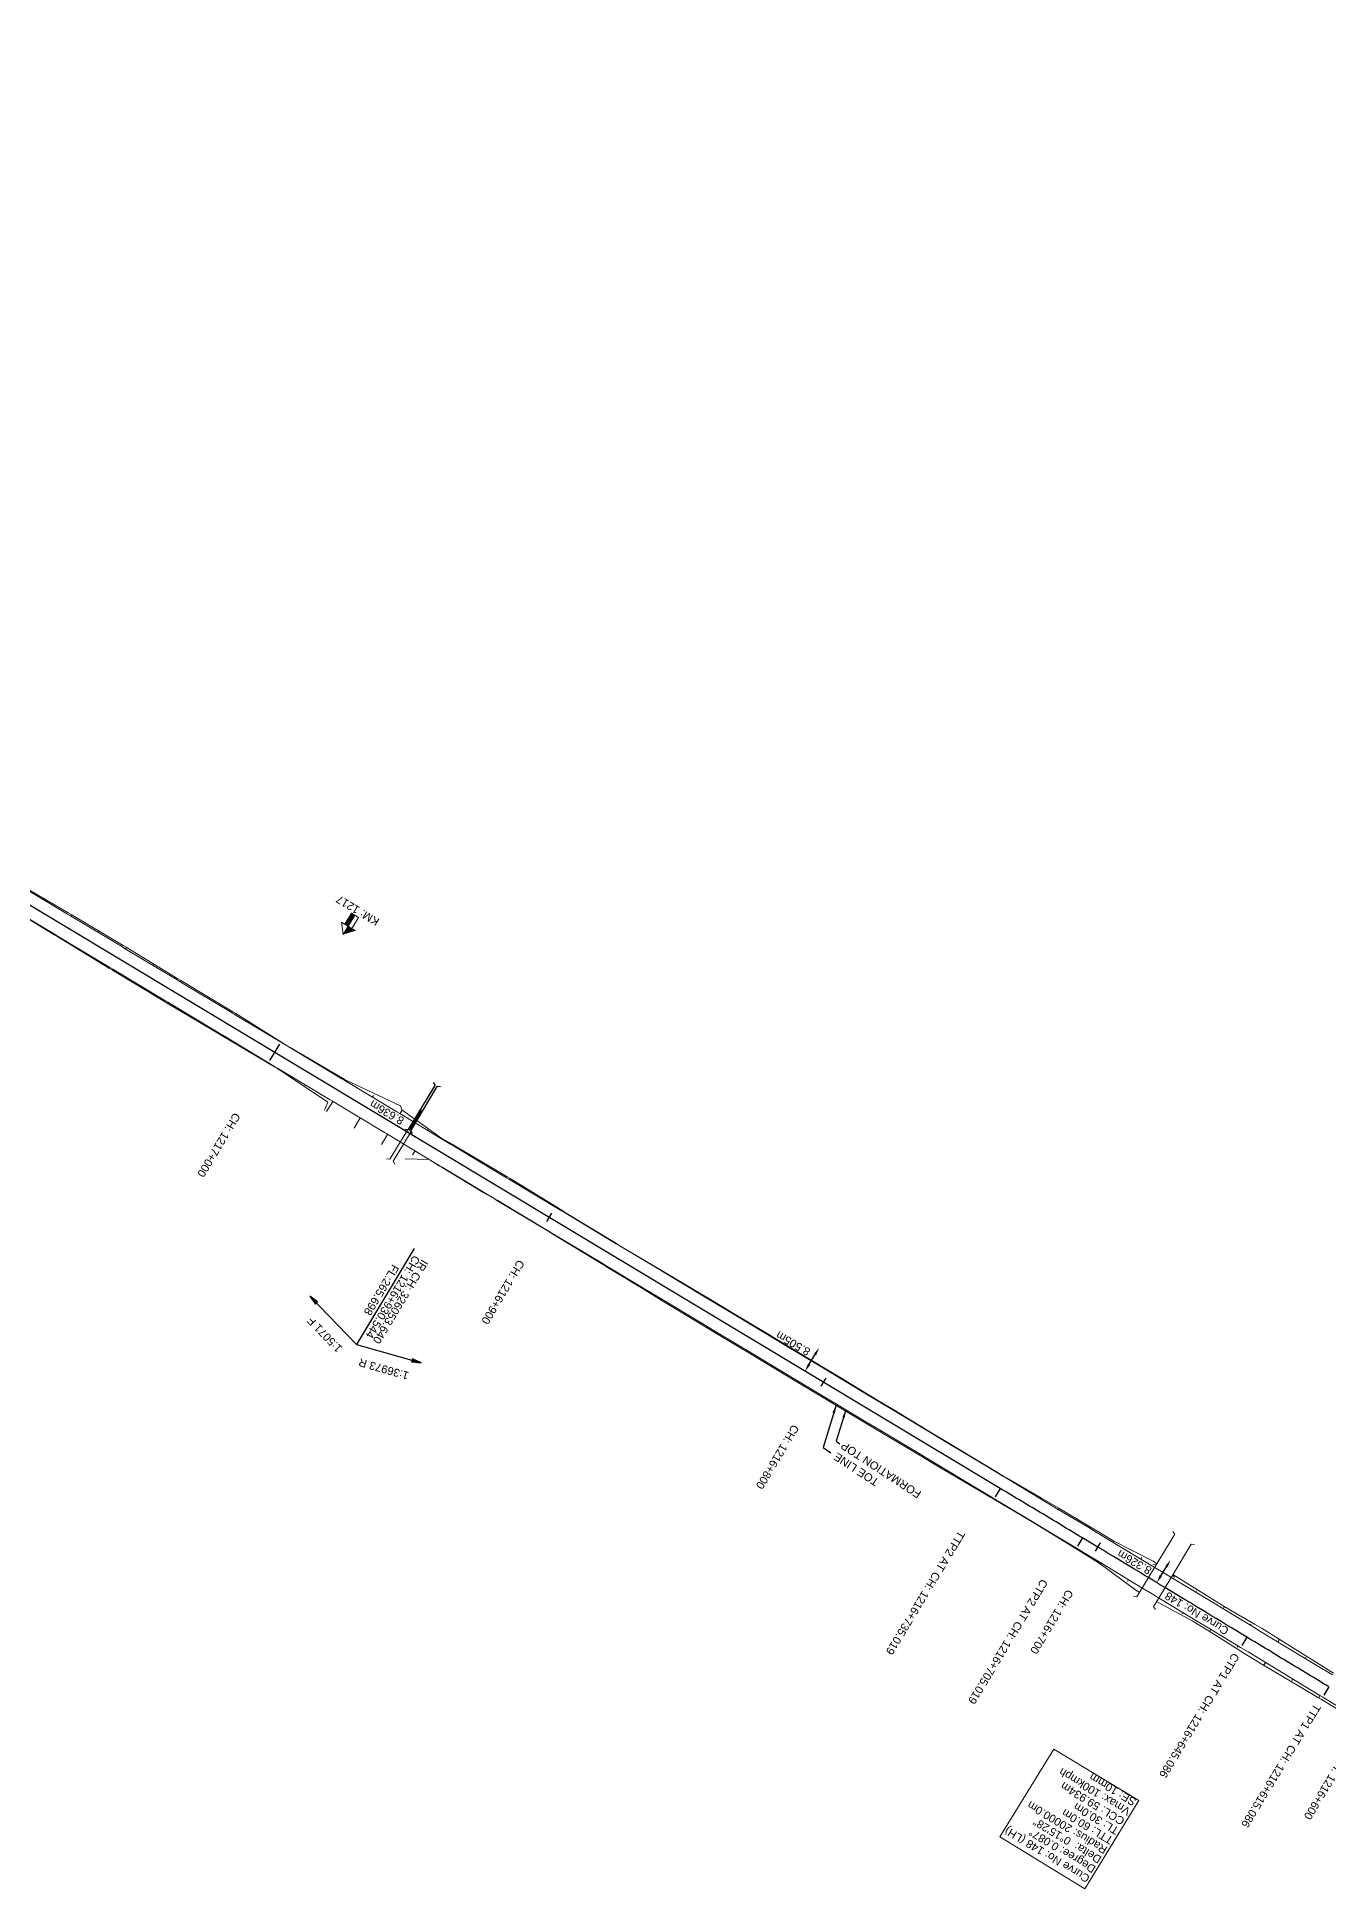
# Model space of a CAD drawing. Header units: metres. Extents: x 618805 to 628804, y 3390925 to 3396999.
# Drawn here: x 623083 to 623486, y 3394111 to 3394689 of the extents above; entities that cross this region are included whole.
import ezdxf
from ezdxf.enums import TextEntityAlignment as Align

# ---------------------------------------------------------------- set-up
doc = ezdxf.new("R2010")
doc.units = ezdxf.units.M
doc.header["$MEASUREMENT"] = 0
doc.layers.get('Defpoints').update_dxf_attribs({"lineweight": 0})
for name, color, linetype, lineweight in [('C-ALIG-LABL-DG', 1, 'Continuous', 25), ('C-ALIG-LABL-DG-MARK', 1, 'Continuous', 25), ('Km post', 1, 'Continuous', 13), ('Proposed Curve_Details', 10, 'Continuous', 0), ('PROPOSED DFCC TOE LINE', 239, 'Continuous', 0), ('PROPOSED DFCC TRACK', 1, 'Continuous', 0), ('PROPOSED FORMATION LINE - PLAN', 187, 'Continuous', 0), ('PROPOSED GRADES IN PLAN', 10, 'Continuous', 0)]:
    doc.layers.add(name, color=color, linetype=linetype, lineweight=lineweight)
doc.layers.add('Dimension', color=10, linetype='Continuous')
doc.styles.add('ARIAL', font='arial.ttf')
doc.styles.get("Standard").update_dxf_attribs({"font": 'arial.ttf'})
doc.styles.add('Style-Arial', font='arial.ttf')
doc.dimstyles.new('ISO-25', dxfattribs={"dimtxt": 2.5, "dimasz": 2.5, "dimexe": 1.25, "dimexo": 0.625, "dimtad": 1, "dimtxsty": 'Standard', "dimcen": 2.5, "dimadec": 0, "dimazin": 0, "dimtfac": 1, "dimtmove": 0, "dimatfit": 3, "dimfxl": 1, "dimarcsym": 0})
doc.dimstyles.get("Standard").update_dxf_attribs({"dimtxt": 2.5, "dimasz": 2.5, "dimexe": 0.18, "dimexo": 0.0625, "dimgap": 0.09, "dimtad": 0, "dimtih": 1, "dimtoh": 1, "dimdec": 3, "dimzin": 0, "dimdsep": 46, "dimtxsty": 'Standard', "dimcen": 0.09, "dimadec": 0, "dimazin": 0, "dimtfac": 1, "dimtdec": 3, "dimtofl": 0, "dimtmove": 0, "dimatfit": 3, "dimfxl": 1, "dimtolj": 1, "dimtzin": 0, "dimarcsym": 0})

# ---------------------------------------------------------------- blocks, each defined once
blk = doc.blocks.new('*D314')
at = {"layer": 'Defpoints', "color": 0, "transparency": 16777216}
for p in [(623326.81, 3394279.7), (623326.81, 3394279.7), (623322.42, 3394272.42)]:
    blk.add_point(p, dxfattribs=at)
at = {"layer": 'Dimension', "color": 0, "lineweight": -2, "transparency": 16777216}
blk.add_line((623323.71, 3394274.56), (623325.52, 3394277.56), dxfattribs=at)
at = {"layer": 'Dimension', "color": 0, "transparency": 16777216}
for points in [[(623325.16, 3394277.77), (623325.87, 3394277.34), (623326.81, 3394279.7)], [(623323.35, 3394274.77), (623324.07, 3394274.34), (623322.42, 3394272.42)]]:
    blk.add_solid(points, dxfattribs=at)
at = {"layer": 'Dimension', "color": 0, "lineweight": 0, "transparency": 16777216, "insert": (623318.69, 3394281.06), "char_height": 2.5, "attachment_point": 5, "rotation": 150, "style": 'Style-Arial'}
blk.add_mtext('\\A1;8.505m', dxfattribs=at)
blk = doc.blocks.new('TerminatorOpen_0.5')
at = {"color": 0, "linetype": 'ByBlock', "lineweight": -2}
for q in [(-1, 0.25), (-1, 0), (-1, -0.25)]:
    blk.add_line((0, 0), q, dxfattribs=at)
blk = doc.blocks.new('*D315')
at = {"layer": 'Defpoints', "color": 0, "transparency": 16777216}
for p in [(623202.88, 3394354.33), (623202.88, 3394354.33), (623198.43, 3394346.93)]:
    blk.add_point(p, dxfattribs=at)
at = {"layer": 'Dimension', "color": 0, "lineweight": -2, "transparency": 16777216}
blk.add_line((623199.72, 3394349.07), (623201.6, 3394352.18), dxfattribs=at)
at = {"layer": 'Dimension', "color": 0, "transparency": 16777216}
for points in [[(623201.24, 3394352.4), (623201.95, 3394351.97), (623202.88, 3394354.33)], [(623199.36, 3394349.28), (623200.08, 3394348.85), (623198.43, 3394346.93)]]:
    blk.add_solid(points, dxfattribs=at)
at = {"layer": 'Dimension', "color": 0, "lineweight": 0, "transparency": 16777216, "insert": (623191.79, 3394353.23), "char_height": 2.5, "attachment_point": 5, "rotation": 150, "style": 'Style-Arial'}
blk.add_mtext('\\A1;8.636m', dxfattribs=at)
blk = doc.blocks.new('*D276')
at = {"layer": 'Defpoints', "color": 0, "transparency": 16777216}
for p in [(623436.57, 3394213.48), (623436.57, 3394213.48), (623432.28, 3394206.34)]:
    blk.add_point(p, dxfattribs=at)
at = {"layer": 'Dimension', "color": 0, "lineweight": -2, "transparency": 16777216}
blk.add_line((623433.57, 3394208.48), (623435.28, 3394211.33), dxfattribs=at)
at = {"layer": 'Dimension', "color": 0, "transparency": 16777216}
for points in [[(623434.93, 3394211.55), (623435.64, 3394211.12), (623436.57, 3394213.48)], [(623433.21, 3394208.7), (623433.92, 3394208.27), (623432.28, 3394206.34)]]:
    blk.add_solid(points, dxfattribs=at)
at = {"layer": 'Dimension', "color": 0, "lineweight": 0, "transparency": 16777216, "insert": (623425.28, 3394212.75), "char_height": 2.5, "attachment_point": 5, "rotation": 150, "style": 'Style-Arial'}
blk.add_mtext('\\A1;8.326m', dxfattribs=at)
blk = doc.blocks.new('Tick Hor')
blk.add_lwpolyline([(-0.5, 0), (0.5, 0)])
blk = doc.blocks.new('Direction')
h = blk.add_hatch(color=256)
h.dxf.hatch_style = 1
h.paths.add_polyline_path([(-5.54, 0), (-4.75, -0.13), (-4.75, 0.13)])
blk.add_lwpolyline([(-5.54, 0), (-4.75, -0.13), (-4.75, 0.13)], close=True)
blk.add_lwpolyline([(0, 0), (-5.54, 0)])
blk = doc.blocks.new('KM Post')
at = {"layer": 'Km post', "lineweight": 13}
h = blk.add_hatch(color=256, dxfattribs=at)
h.paths.add_polyline_path([(-0.11, -9.66), (1.51, -9.66), (1.51, -4.55), (-0.11, -4.55)])
h.paths.add_polyline_path([(-0.11, -4.55), (-0.11, -0.76), (-3.47, -4.55)])
for p, q in [((3.01, -4.55), (-3.47, -4.55)), ((-0.11, -9.66), (-0.11, -0.76)), ((3.01, -4.55), (-0.11, -0.76))]:
    blk.add_line(p, q, dxfattribs=at)
blk.add_lwpolyline([(1.51, -4.55), (1.51, -9.66), (-1.74, -9.66), (-1.74, -4.55)], dxfattribs=at)

msp = doc.modelspace()

# ---------------------------------------------------------------- linework, layer by layer
for p, q in [((623198.5544, 3394347.9082), (623206.8589, 3394361.7066)), ((623199.2402, 3394347.4963), (623207.5473, 3394361.299))]:
    msp.add_line(p, q)
for points in [[(623206.2757, 3394362.5846), (623206.858, 3394361.7079)], [(623208.5959, 3394361.2082), (623207.5473, 3394361.299)], [(623197.5064, 3394348.0056), (623198.5544, 3394347.9082)], [(623199.8179, 3394346.6147), (623199.241, 3394347.495)]]:
    msp.add_lwpolyline(points)
at = {"layer": 'C-ALIG-LABL-DG-MARK', "color": 1, "linetype": 'Continuous', "lineweight": 25}
for p, q in [((623383.3956, 3394235.7723), (623381.8503, 3394233.2009)), ((623409.1057, 3394220.313), (623407.5585, 3394217.7428)), ((623460.4074, 3394189.326), (623458.8524, 3394186.7604)), ((623486.0555, 3394173.764), (623484.4986, 3394171.1996))]:
    msp.add_line(p, q, dxfattribs=at)
at = {"layer": 'Proposed Curve_Details'}
msp.add_lwpolyline([(623426.7263, 3394138.2363), (623409.8367, 3394110.6504), (623383.2317, 3394126.9436), (623400.1517, 3394154.2879)], close=True, dxfattribs=at)
at = {"layer": 'PROPOSED DFCC TOE LINE', "lineweight": 0, "flags": 128}
for points in [[(623075.9439, 3394425.1945), (623092.2866, 3394415.6273), (623093.1992, 3394415.08), (623109.4647, 3394405.3844), (623110.3752, 3394404.8337), (623126.5673, 3394395.0191), (623127.4826, 3394394.473), (623143.7096, 3394384.7166), (623144.6211, 3394384.1643), (623160.6475, 3394374.0797), (623161.5763, 3394373.5505), (623177.9023, 3394363.9644), (623178.8228, 3394363.4213), (623196.0423, 3394355.3246), (623196.5215, 3394354.0447), (623200.5235, 3394351.18)], [(623172.2865, 3394353.9588), (623173.4057, 3394356.482), (623157.6174, 3394366.9626), (623156.7079, 3394367.5242), (623140.4143, 3394377.1641), (623139.4983, 3394377.7088), (623123.2338, 3394387.4029), (623122.318, 3394387.9481), (623106.0776, 3394397.6823), (623105.1696, 3394398.2373), (623089.0001, 3394408.0926), (623088.092, 3394408.6474), (623071.9214, 3394418.501)], [(623201.1761, 3394350.7129), (623208.9915, 3394345.1185), (623212.154, 3394343.3071), (623213.0827, 3394342.7752), (623226.2193, 3394334.9582), (623229.3637, 3394333.1065), (623230.2816, 3394332.5669), (623246.4176, 3394322.6793), (623247.3308, 3394322.1094), (623263.484, 3394312.2505), (623264.4095, 3394311.7012), (623276.2428, 3394304.679), (623281.6093, 3394301.4943), (623293.4339, 3394294.4577), (623298.7716, 3394291.225), (623310.5799, 3394284.1476), (623315.9184, 3394280.9301), (623327.7093, 3394273.8238), (623333.0479, 3394270.6062), (623344.8249, 3394263.5082), (623350.1775, 3394260.2826), (623361.9624, 3394253.1975), (623367.3082, 3394249.9609), (623379.074, 3394242.8001), (623384.4129, 3394239.5957), (623385.3636, 3394239.0457), (623396.3147, 3394232.7099), (623401.7272, 3394229.5771), (623411.257, 3394223.8853), (623413.5222, 3394222.5098), (623418.8952, 3394219.31), (623431.1783, 3394213.0099), (623432.3278, 3394212.2443)], [(623426.9364, 3394203.2843), (623425.7096, 3394203.9484), (623414.6129, 3394212.2034), (623409.3059, 3394215.5078), (623407.0506, 3394216.8976), (623397.6303, 3394222.7643), (623392.2856, 3394226.0075), (623381.3909, 3394232.4349), (623380.4449, 3394232.9929), (623375.0816, 3394236.1567), (623363.2182, 3394243.1549), (623357.8403, 3394246.3383), (623346.0457, 3394253.4072), (623340.6848, 3394256.6189), (623328.8891, 3394263.6858), (623323.542, 3394266.8893), (623311.7324, 3394273.9645), (623306.3854, 3394277.168), (623294.5758, 3394284.2432), (623289.2422, 3394287.4825), (623277.4894, 3394294.6387), (623272.1595, 3394297.8842), (623260.4067, 3394305.0404), (623259.4875, 3394305.6002), (623243.3232, 3394315.4407), (623242.4052, 3394316.0027), (623226.1958, 3394325.7679), (623225.2776, 3394326.3072), (623222.131, 3394328.1552), (623209.0268, 3394336.0261), (623208.1209, 3394336.596), (623205.0549, 3394338.5678), (623197.5033, 3394338.7879)], [(623437.3217, 3394208.9061), (623448.0432, 3394202.246), (623453.323, 3394198.925), (623462.8528, 3394193.3493), (623465.2076, 3394191.9705), (623470.5289, 3394188.7189), (623482.1888, 3394181.4045), (623487.4848, 3394178.1056)], [(623494.599, 3394163.3064), (623483.6853, 3394169.8482), (623482.7922, 3394170.376), (623477.421, 3394173.5502), (623465.5633, 3394180.5327), (623460.2752, 3394183.8346), (623457.9646, 3394185.2839), (623448.6135, 3394191.1447), (623443.3049, 3394194.4127), (623432.2182, 3394200.4247)]]:
    msp.add_lwpolyline(points, dxfattribs=at)
at = {"layer": 'PROPOSED DFCC TOE LINE', "linetype": 'Continuous', "lineweight": 0, "flags": 128}
for points in [[(623084.4741, 3394419.785), (623084.5666, 3394419.9388)], [(623093.0455, 3394414.6341), (623093.2833, 3394415.0298)], [(623089.1823, 3394408.2056), (623089.0837, 3394408.0416)], [(623101.6168, 3394409.4831), (623101.7449, 3394409.6963)], [(623097.7536, 3394403.0546), (623097.6882, 3394402.9458)], [(623110.1881, 3394404.3321), (623110.459, 3394404.7829)], [(623106.3249, 3394397.9036), (623106.1616, 3394397.632)], [(623118.7594, 3394399.1812), (623118.8851, 3394399.3903)], [(623114.8962, 3394392.7527), (623114.8176, 3394392.6218)], [(623127.3308, 3394394.0302), (623127.5665, 3394394.4225)], [(623123.4676, 3394387.6017), (623123.3179, 3394387.3528)], [(623135.9021, 3394388.8793), (623136.0194, 3394389.0745)], [(623132.0389, 3394382.4508), (623131.9734, 3394382.3418)], [(623144.4734, 3394383.7283), (623144.7041, 3394384.1121)], [(623140.6102, 3394377.2998), (623140.4987, 3394377.1142)], [(623153.0447, 3394378.5773), (623153.1072, 3394378.6813)], [(623161.6161, 3394373.4264), (623161.6608, 3394373.5008)], [(623149.1435, 3394372.0855), (623149.1054, 3394372.0221)], [(623170.236, 3394368.3563), (623170.2846, 3394368.4372)], [(623157.7529, 3394366.9979), (623157.6991, 3394366.9084)], [(623178.7587, 3394363.1245), (623178.912, 3394363.3794)], [(623166.3242, 3394361.8469), (623166.1815, 3394361.6096)], [(623174.8955, 3394356.696), (623172.9946, 3394353.5328)], [(623187.33, 3394357.9735), (623187.6692, 3394358.5379)], [(623183.4668, 3394351.545), (623181.5634, 3394348.3776)], [(623195.9014, 3394352.8225), (623196.6014, 3394353.9875)], [(623192.0382, 3394346.394), (623190.1322, 3394343.2225)], [(623204.4727, 3394347.6716), (623204.6159, 3394347.9098)], [(623200.6095, 3394341.2431), (623199.8577, 3394339.9921)], [(623213.044, 3394342.5206), (623213.1669, 3394342.7251)], [(623209.1808, 3394336.0921), (623209.1108, 3394335.9757)], [(623221.6153, 3394337.3697), (623221.688, 3394337.4905)], [(623217.7521, 3394330.9412), (623217.7177, 3394330.8839)], [(623230.1867, 3394332.2187), (623230.3652, 3394332.5157)], [(623238.758, 3394327.0677), (623238.825, 3394327.1792)], [(623226.3235, 3394325.7902), (623226.2797, 3394325.7174)], [(623247.3293, 3394321.9168), (623247.4144, 3394322.0584)], [(623234.8701, 3394320.5981), (623234.8454, 3394320.557)], [(623255.9006, 3394316.7658), (623255.9255, 3394316.8072)], [(623243.4661, 3394315.4883), (623243.4069, 3394315.3898)], [(623251.9931, 3394310.2635), (623251.9487, 3394310.1897)], [(623264.472, 3394311.6149), (623264.4938, 3394311.6512)], [(623260.6088, 3394305.1864), (623260.4904, 3394304.9895)], [(623273.0685, 3394306.5058), (623273.0937, 3394306.5478)], [(623269.1059, 3394299.912), (623269.0318, 3394299.7886)], [(623281.6146, 3394301.3129), (623281.6935, 3394301.4442)], [(623277.7514, 3394294.8844), (623277.5731, 3394294.5878)], [(623290.2365, 3394296.2461), (623290.2871, 3394296.3303)], [(623286.2186, 3394289.5602), (623286.1145, 3394289.387)], [(623298.7573, 3394291.011), (623298.8556, 3394291.1747)], [(623294.8941, 3394284.5825), (623294.6599, 3394284.1928)], [(623307.3808, 3394285.9469), (623307.433, 3394286.0338)], [(623315.8999, 3394280.7091), (623316.0023, 3394280.8795)], [(623303.3518, 3394279.2425), (623303.2382, 3394279.0535)], [(623324.5192, 3394275.6379), (623324.5671, 3394275.7176)], [(623312.0367, 3394274.2806), (623311.8165, 3394273.9142)], [(623333.0426, 3394270.4072), (623333.1318, 3394270.5556)], [(623320.5014, 3394268.9522), (623320.3948, 3394268.7748)], [(623329.1794, 3394263.9787), (623328.9731, 3394263.6355)], [(623341.6552, 3394265.325), (623341.6965, 3394265.3937)], [(623337.651, 3394258.6619), (623337.5514, 3394258.4962)], [(623350.1852, 3394260.1053), (623350.2615, 3394260.2322)], [(623346.322, 3394253.6768), (623346.1297, 3394253.3568)], [(623358.7942, 3394255.017), (623358.8319, 3394255.0796)], [(623354.8003, 3394248.3709), (623354.7072, 3394248.2161)], [(623367.3279, 3394249.8033), (623367.3919, 3394249.9099)], [(623363.4647, 3394243.3748), (623363.3026, 3394243.1051)], [(623375.9168, 3394244.6816), (623375.9344, 3394244.7109)], [(623371.976, 3394238.124), (623371.9159, 3394238.0241)], [(623384.4705, 3394239.5014), (623384.4977, 3394239.5466)], [(623384.4706, 3394239.5014), (623384.4978, 3394239.5465)], [(623380.6073, 3394233.073), (623380.5293, 3394232.9432)], [(623393.0417, 3394234.3501), (623393.0982, 3394234.4441)], [(623393.0422, 3394234.3498), (623393.0987, 3394234.4438)], [(623401.6127, 3394229.1975), (623401.8109, 3394229.5272)], [(623401.6138, 3394229.1969), (623401.812, 3394229.5265)], [(623389.1601, 3394227.8919), (623389.1421, 3394227.862)], [(623410.1825, 3394224.0416), (623410.2899, 3394224.2202)], [(623410.1844, 3394224.0405), (623410.2919, 3394224.219)], [(623397.7479, 3394222.77), (623397.7133, 3394222.7125)], [(623406.3151, 3394217.6156), (623406.2582, 3394217.5211)], [(623418.7509, 3394218.8815), (623418.9821, 3394219.2654)], [(623418.752, 3394218.8808), (623418.9834, 3394219.2647)], [(623414.8802, 3394212.4575), (623414.6917, 3394212.1448)], [(623427.3154, 3394213.7167), (623427.6088, 3394214.2034)], [(623427.3168, 3394213.7158), (623427.6105, 3394214.2025)], [(623423.4423, 3394207.2942), (623423.0969, 3394206.7216)], [(623444.439, 3394203.375), (623444.6829, 3394203.7785)], [(623444.4402, 3394203.3743), (623444.6842, 3394203.7776)], [(623440.5588, 3394196.9567), (623440.3186, 3394196.5595)], [(623452.9967, 3394198.1987), (623453.4065, 3394198.8761)], [(623452.9981, 3394198.1979), (623453.4082, 3394198.8751)], [(623449.114, 3394191.782), (623448.6967, 3394191.0925)], [(623461.5515, 3394193.0172), (623461.796, 3394193.4209)], [(623461.5532, 3394193.0162), (623461.7979, 3394193.4197)], [(623470.1044, 3394187.8317), (623470.611, 3394188.6674)], [(623470.1056, 3394187.831), (623470.6125, 3394188.6665)], [(623457.6658, 3394186.6023), (623457.4174, 3394186.1924)], [(623478.6546, 3394182.6431), (623478.8696, 3394182.9974)], [(623478.6551, 3394182.6428), (623478.8702, 3394182.9971)], [(623466.2155, 3394181.4187), (623465.6479, 3394180.4829)], [(623474.7636, 3394176.2314), (623474.514, 3394175.8202)], [(623483.3117, 3394171.0428), (623482.8767, 3394170.3261)]]:
    msp.add_lwpolyline(points, dxfattribs=at)
at = {"layer": 'PROPOSED DFCC TRACK', "color": 12, "linetype": 'Continuous', "lineweight": 30}
msp.add_line((623383.3963, 3394235.7719), (618808.4252, 3396985.1128), dxfattribs=at)
at = {"layer": 'PROPOSED DFCC TRACK', "linetype": 'Continuous'}
for p, q in [((623192.7303, 3394338.6182), (623198.3333, 3394347.9288)), ((623193.759, 3394338.0003), (623199.3619, 3394347.3106))]:
    msp.add_line(p, q, dxfattribs=at)
at = {"layer": 'PROPOSED DFCC TRACK', "color": 12, "linetype": 'Continuous', "lineweight": 30, "flags": 128}
for points in [[(623383.3956, 3394235.7723), (618809.1553, 3396984.674)], [(623409.1057, 3394220.313), (623408.2766, 3394220.8121), (623407.4474, 3394221.3112), (623406.6183, 3394221.8102), (623405.7891, 3394222.3091), (623404.9599, 3394222.8081), (623404.1307, 3394223.307), (623403.3014, 3394223.8058), (623402.4721, 3394224.3047), (623401.6428, 3394224.8035), (623400.8135, 3394225.3023), (623399.9842, 3394225.801), (623399.1549, 3394226.2997), (623398.3255, 3394226.7984), (623397.4962, 3394227.2971), (623396.6668, 3394227.7958), (623395.8374, 3394228.2944), (623395.008, 3394228.793), (623394.1786, 3394229.2916), (623393.3492, 3394229.7902), (623392.5197, 3394230.2888), (623391.6903, 3394230.7873), (623390.8609, 3394231.2859), (623390.0314, 3394231.7844), (623389.2019, 3394232.2829), (623388.3725, 3394232.7814), (623387.543, 3394233.2799), (623386.7135, 3394233.7784), (623385.884, 3394234.2769), (623385.0546, 3394234.7754), (623384.2251, 3394235.2739), (623383.3956, 3394235.7723)], [(623409.1057, 3394220.313), (623408.2766, 3394220.8121), (623407.4474, 3394221.3112), (623406.6183, 3394221.8102), (623405.7891, 3394222.3091), (623404.9599, 3394222.8081), (623404.1307, 3394223.307), (623403.3014, 3394223.8058), (623402.4721, 3394224.3047), (623401.6428, 3394224.8035), (623400.8135, 3394225.3023), (623399.9842, 3394225.801), (623399.1549, 3394226.2997), (623398.3255, 3394226.7984), (623397.4962, 3394227.2971), (623396.6668, 3394227.7958), (623395.8374, 3394228.2944), (623395.008, 3394228.793), (623394.1786, 3394229.2916), (623393.3492, 3394229.7902), (623392.5197, 3394230.2888), (623391.6903, 3394230.7873), (623390.8609, 3394231.2859), (623390.0314, 3394231.7844), (623389.2019, 3394232.2829), (623388.3725, 3394232.7814), (623387.543, 3394233.2799), (623386.7135, 3394233.7784), (623385.884, 3394234.2769), (623385.0546, 3394234.7754), (623384.2251, 3394235.2739), (623383.3956, 3394235.7723)], [(623486.0555, 3394173.764), (623485.2282, 3394174.2662), (623484.401, 3394174.7684), (623483.5738, 3394175.2706), (623482.7465, 3394175.7728), (623481.9193, 3394176.275), (623481.092, 3394176.7772), (623480.2648, 3394177.2794), (623479.4375, 3394177.7816), (623478.6103, 3394178.2837), (623477.783, 3394178.7859), (623476.9557, 3394179.288), (623476.1284, 3394179.7901), (623475.3012, 3394180.2922), (623474.4738, 3394180.7943), (623473.6465, 3394181.2964), (623472.8192, 3394181.7984), (623471.9919, 3394182.3005), (623471.1645, 3394182.8025), (623470.3371, 3394183.3044), (623469.5098, 3394183.8064), (623468.6824, 3394184.3083), (623467.8549, 3394184.8102), (623467.0275, 3394185.3121), (623466.2001, 3394185.814), (623465.3726, 3394186.3158), (623464.5451, 3394186.8176), (623463.7176, 3394187.3193), (623462.8901, 3394187.821), (623462.0625, 3394188.3227), (623461.2349, 3394188.8244), (623460.4074, 3394189.326)], [(623486.0555, 3394173.764), (623485.2282, 3394174.2662), (623484.401, 3394174.7684), (623483.5738, 3394175.2706), (623482.7465, 3394175.7728), (623481.9193, 3394176.275), (623481.092, 3394176.7772), (623480.2648, 3394177.2794), (623479.4375, 3394177.7816), (623478.6103, 3394178.2837), (623477.783, 3394178.7859), (623476.9557, 3394179.288), (623476.1284, 3394179.7901), (623475.3012, 3394180.2922), (623474.4738, 3394180.7943), (623473.6465, 3394181.2964), (623472.8192, 3394181.7984), (623471.9919, 3394182.3005), (623471.1645, 3394182.8025), (623470.3371, 3394183.3044), (623469.5098, 3394183.8064), (623468.6824, 3394184.3083), (623467.8549, 3394184.8102), (623467.0275, 3394185.3121), (623466.2001, 3394185.814), (623465.3726, 3394186.3158), (623464.5451, 3394186.8176), (623463.7176, 3394187.3193), (623462.8901, 3394187.821), (623462.0625, 3394188.3227), (623461.2349, 3394188.8244), (623460.4074, 3394189.326)]]:
    msp.add_lwpolyline(points, dxfattribs=at)
at = {"layer": 'PROPOSED DFCC TRACK', "linetype": 'Continuous', "flags": 128}
for points in [[(623191.6823, 3394338.7155), (623192.7303, 3394338.6182)], [(623194.3371, 3394337.1181), (623193.7602, 3394337.9984)], [(623432.1163, 3394211.8928), (623426.0897, 3394201.8772), (623425.0417, 3394201.9746)], [(623437.2574, 3394208.7993), (623431.2307, 3394198.7837), (623431.838, 3394197.924)]]:
    msp.add_lwpolyline(points, dxfattribs=at)
at = {"layer": 'PROPOSED DFCC TRACK', "color": 12, "linetype": 'Continuous', "lineweight": 30, "flags": 128}
msp.add_lwpolyline([(623460.4074, 3394189.326, 0.00074917), (623409.1057, 3394220.313)], format="xyb", dxfattribs=at)
msp.add_lwpolyline([(623460.4074, 3394189.326, 0.00074917), (623409.1057, 3394220.313)], format="xyb", dxfattribs=at)
at = {"layer": 'PROPOSED DFCC TRACK', "color": 7, "linetype": 'Continuous', "flags": 128}
for points in [[(623437.2832, 3394222.3484), (623437.8904, 3394221.4887), (623432.1163, 3394211.8928), (623431.0683, 3394211.9901)], [(623444.0754, 3394218.2613), (623443.0315, 3394218.3952), (623437.2574, 3394208.7993), (623437.8646, 3394207.9396)]]:
    msp.add_lwpolyline(points, dxfattribs=at)
at = {"layer": 'PROPOSED DFCC TRACK', "color": 12, "linetype": 'Continuous', "lineweight": 30}
msp.add_arc((613094.3321, 3377085.3942), 20000, 58.78144284, 58.9531555, dxfattribs=at)
at = {"layer": 'PROPOSED FORMATION LINE - PLAN', "lineweight": 0, "flags": 128}
for points in [[(623487.12, 3394177.5047), (623481.7868, 3394180.7423), (623470.0213, 3394187.8821), (623464.6893, 3394191.1156), (623462.3561, 3394192.5298), (623452.9138, 3394198.249), (623447.5783, 3394201.4774), (623436.7099, 3394208.0469), (623435.7957, 3394208.599), (623430.4603, 3394211.8202), (623418.6674, 3394218.9319), (623413.3107, 3394222.1586), (623411.0404, 3394223.5254), (623401.5292, 3394229.2478), (623396.1703, 3394232.4697), (623385.3279, 3394238.9862), (623384.3865, 3394239.5519), (623379.0494, 3394242.7593), (623367.2439, 3394249.8538), (623361.8874, 3394253.0728), (623350.1012, 3394260.1557), (623344.7447, 3394263.3748), (623332.9586, 3394270.4576), (623327.6159, 3394273.6683), (623315.8159, 3394280.7596), (623310.4733, 3394283.9703), (623298.6733, 3394291.0615), (623293.3246, 3394294.2758), (623281.5306, 3394301.3634), (623276.182, 3394304.5777), (623264.388, 3394311.6653), (623263.4655, 3394312.2197), (623247.2453, 3394321.9672), (623246.3228, 3394322.5216), (623230.1027, 3394332.2692), (623229.1901, 3394332.8176), (623226.0624, 3394334.6972), (623212.96, 3394342.5711), (623212.0429, 3394343.1223), (623208.9198, 3394344.9991), (623195.8174, 3394352.873), (623194.9002, 3394353.4242), (623178.6747, 3394363.1749), (623177.7587, 3394363.7255), (623161.5321, 3394373.4768), (623160.616, 3394374.0274), (623144.3894, 3394383.7788), (623143.4759, 3394384.3278), (623127.2468, 3394394.0807), (623126.3333, 3394394.6297), (623110.1041, 3394404.3826), (623109.1921, 3394404.9307), (623092.9615, 3394414.6845), (623092.0494, 3394415.2326), (623075.8188, 3394424.9864)], [(623494.9912, 3394163.9523), (623484.1146, 3394170.5554), (623483.2279, 3394171.0937), (623477.895, 3394174.3311), (623466.1316, 3394181.4696), (623460.8012, 3394184.7021), (623458.4689, 3394186.1159), (623449.03, 3394191.8328), (623443.6966, 3394195.0601), (623432.8322, 3394201.6271), (623431.9184, 3394202.179), (623426.585, 3394205.3989), (623414.7965, 3394212.508), (623409.4418, 3394215.7335), (623407.1724, 3394217.0998), (623397.6641, 3394222.8204), (623392.3062, 3394226.0418), (623381.4647, 3394232.5577), (623380.5233, 3394233.1234), (623375.1862, 3394236.3308), (623363.3807, 3394243.4253), (623358.0242, 3394246.6443), (623346.238, 3394253.7272), (623340.8815, 3394256.9463), (623329.0954, 3394264.0292), (623323.7527, 3394267.2398), (623311.9527, 3394274.3311), (623306.6101, 3394277.5418), (623294.8101, 3394284.633), (623289.4614, 3394287.8473), (623277.6674, 3394294.9349), (623272.3187, 3394298.1492), (623260.5248, 3394305.2368), (623259.6023, 3394305.7912), (623243.3821, 3394315.5388), (623242.4596, 3394316.0931), (623226.2395, 3394325.8407), (623225.3269, 3394326.3891), (623222.1992, 3394328.2687), (623209.0968, 3394336.1426), (623208.1796, 3394336.6938), (623205.0566, 3394338.5706), (623191.9542, 3394346.4445), (623191.037, 3394346.9957), (623174.8115, 3394356.7464), (623173.8954, 3394357.297), (623157.6689, 3394367.0484), (623156.7528, 3394367.5989), (623140.5262, 3394377.3503), (623139.6127, 3394377.8993), (623123.3836, 3394387.6522), (623122.4701, 3394388.2012), (623106.2409, 3394397.9541), (623105.3288, 3394398.5022), (623089.0983, 3394408.256), (623088.1862, 3394408.8042), (623071.9556, 3394418.558)]]:
    msp.add_lwpolyline(points, dxfattribs=at)

# ---------------------------------------------------------------- block references
at = {"layer": 'C-ALIG-LABL-DG', "color": 1, "linetype": 'Continuous', "lineweight": 25}
for p, xscale, yscale, zscale, rotation in [((623156.7213, 3394371.9928), 6.000000000000001, 6.000000000000001, 6.000000000000001, 238.9961273615629), ((623242.4346, 3394320.4832), 3, 3, 3, 238.9961273615629), ((623328.1478, 3394268.9736), 3, 3, 3, 238.9961273615629), ((623413.8547, 3394217.4534), 3.000000000000004, 3.000000000000004, 3.000000000000004, 238.937274569809)]:
    msp.add_blockref('Tick Hor', p, dxfattribs=dict(at, xscale=xscale, yscale=yscale, zscale=zscale, rotation=rotation))

# ---------------------------------------------------------------- texts
at = {"layer": 'C-ALIG-LABL-DG', "color": 1, "lineweight": 25, "style": 'ARIAL'}
for s, rotation, p in [('CH: 1217+000', 238.9961274, (623144.0881, 3394353.3975)), ('CH: 1216+900', 239.123596, (623232.8178, 3394307.4608)), ('CH: 1216+800', 239.123596, (623318.5311, 3394255.9512)), ('CH: 1216+700', 239.123596, (623404.2246, 3394204.439)), ('CH: 1216+600', 239.123596, (623489.7239, 3394152.6762))]:
    msp.add_text(s, height=2.5, rotation=rotation, dxfattribs=at).set_placement(p)
at = {"layer": 'C-ALIG-LABL-DG', "color": 1, "style": 'ARIAL'}
for s, rotation, p in [('TTP2 AT CH: 1216+735.019', 238.9961274, (623370.3679, 3394222.8218)), ('CTP2 AT CH: 1216+705.019', 238.9531555, (623396.2649, 3394207.7049)), ('CTP1 AT CH: 1216+645.086', 238.7814579, (623456.0979, 3394184.6068)), ('TTP1 AT CH: 1216+615.086', 238.738486, (623481.5317, 3394168.7212))]:
    msp.add_text(s, height=2.5, rotation=rotation, dxfattribs=at).set_placement(p)
at = {"layer": 'Proposed Curve_Details', "color": 1, "style": 'Style-Arial'}
msp.add_text('Curve No: 148', height=2.5, rotation=148.8672992, dxfattribs=at).set_placement((623455.0628, 3394191.9624))
at = {"layer": 'Proposed Curve_Details', "color": 1, "lineweight": 0, "insert": (623426.1406, 3394138.5977), "char_height": 2.5, "attachment_point": 7, "rotation": 148.8672992, "line_spacing_factor": 0.84, "style": 'Style-Arial'}
msp.add_mtext('Curve No: 148 (LH)\\PDegree: 0.087%%D\\PDelta:  0%%D15\'28"\\PRadius: 20000.0m\\PTTL: 60.0m\\PTL: 30.0m\\PCCL: 59.934m\\PVmax: 100kmph\\PSE: 10mm', dxfattribs=at)
at = {"layer": 'PROPOSED DFCC TOE LINE', "lineweight": 0}
msp.add_text('TOE LINE', height=2.5, rotation=146.7444658, dxfattribs=at).set_placement((623332.4619, 3394247.1271), align=Align.RIGHT)
at = {"layer": 'PROPOSED FORMATION LINE - PLAN', "lineweight": 0}
msp.add_text('FORMATION TOP', height=2.5, rotation=146.7444658, dxfattribs=at).set_placement((623334.6363, 3394250.579), align=Align.RIGHT)
at = {"layer": 'PROPOSED GRADES IN PLAN', "color": 7, "lineweight": 0, "insert": (623203.752, 3394306.9191), "char_height": 2.5, "attachment_point": 4, "rotation": 238.9961, "line_spacing_factor": 1.08, "style": 'Style-Arial'}
msp.add_mtext('IR CH: 326053.640', dxfattribs=at)

# ---------------------------------------------------------------- dimensions: what is measured, and where the dimension line sits
at = {"layer": 'Dimension', "color": 10, "lineweight": 0}
for base, p1, p2, angle, picture, middle in [((623202.884, 3394354.3264), (623198.4316, 3394346.927), (623202.884, 3394354.3264), 58.963648, '*D315', (623191.7912, 3394353.23)), ((623326.8068, 3394279.7016), (623322.4195, 3394272.4161), (623326.8068, 3394279.7016), 58.9442777, '*D314', (623318.6896, 3394281.0628)), ((623436.5715, 3394213.4761), (623432.2782, 3394206.3425), (623436.5715, 3394213.4761), 58.9587284, '*D276', (623425.282, 3394212.7462))]:
    dim = msp.add_linear_dim(base=base, p1=p1, p2=p2, angle=angle, dimstyle='Standard', override={"dimexe": 0.125, "dimexo": 0.125, "dimgap": 0.125, "dimtad": 1, "dimtih": 0, "dimtoh": 0, "dimzin": 11, "dimpost": 'm', "dimtxsty": 'Style-Arial', "dimsah": 1, "dimadec": 4, "dimazin": 3, "dimtmove": 2, "dimldrblk": 'TerminatorOpen_0.5', "dimfrac": 2, "dimtzin": 11}, dxfattribs=at)
    dim.commit()
    dim.dimension.update_dxf_attribs({"geometry": picture, "text_midpoint": middle, "dimtype": 129, "text_rotation": 150})

# ---------------------------------------------------------------- leaders
at = {"layer": 'PROPOSED DFCC TOE LINE', "lineweight": 0}
msp.add_leader([(623332.1073, 3394261.7546), (623328.0622, 3394248.5564), (623330.5257, 3394246.8898)], dimstyle='ISO-25', override={"dimtxt": 3, "dimasz": 2.5, "dimgap": 0.625, "dimtad": 0, "dimdec": 3, "dimzin": 2, "dimtdec": 3}, dxfattribs=at)
at = {"layer": 'PROPOSED FORMATION LINE - PLAN', "lineweight": 0}
msp.add_leader([(623335.1847, 3394260.3698), (623332.1158, 3394250.502), (623333.2843, 3394249.705)], dimstyle='ISO-25', override={"dimtxt": 3, "dimasz": 2.5, "dimgap": 0.625, "dimtad": 0, "dimdec": 3, "dimzin": 2, "dimtdec": 3}, dxfattribs=at)

# ---------------------------------------------------------------- next in the draw order: texts
at = {"layer": 'C-ALIG-LABL-DG', "color": 1, "linetype": 'Continuous', "lineweight": 25, "char_height": 2.5, "style": 'ARIAL', "bg_fill": 3, "box_fill_scale": 1.04, "bg_fill_color": 256, "bg_fill_true_color": 13158600, "bg_fill_transparency": 0}
for s, insert, width, attachment_point, rotation in [('KM: 1217', (623188.4213, 3394411.3934), 14.679792, 1, 148.9961274), ('CH: 1216+930.544\\PFL:265.698', (623191.8852, 3394296.6828), 29.366473, 5, 238.9961274), ('1:5071 F', (623178.0659, 3394279.749), 13.377677, 7, 133.9961274), ('1:36973 R', (623183.4186, 3394276.5322), 15.849284, 9, 163.9961274)]:
    msp.add_mtext(s, dxfattribs=dict(at, insert=insert, width=width, attachment_point=attachment_point, rotation=rotation))

# ---------------------------------------------------------------- next in the draw order: linework, layer by layer
at = {"layer": 'C-ALIG-LABL-DG', "color": 1, "linetype": 'Continuous', "lineweight": 25}
msp.add_line((623200.3523, 3394310.7723), (623182.324, 3394280.7726), dxfattribs=at)

# ---------------------------------------------------------------- next in the draw order: block references
for name, p, xscale, yscale, zscale, rotation in [('KM Post', (623177.8133, 3394408.3603), 0.786608224438353, 0.786608224438353, 0.786608224438353, 148.9961273604969), ('Direction', (623182.324, 3394280.7726), 3.789791541545083, 3.789791541545083, 3.789791541545083, 313.9961273615764), ('Direction', (623182.324, 3394280.7726), 3.789791541545088, 3.789791541545088, 3.789791541545088, 163.9961273615764)]:
    msp.add_blockref(name, p, dxfattribs=dict(at, xscale=xscale, yscale=yscale, zscale=zscale, rotation=rotation))

doc.saveas('drawing.dxf')
